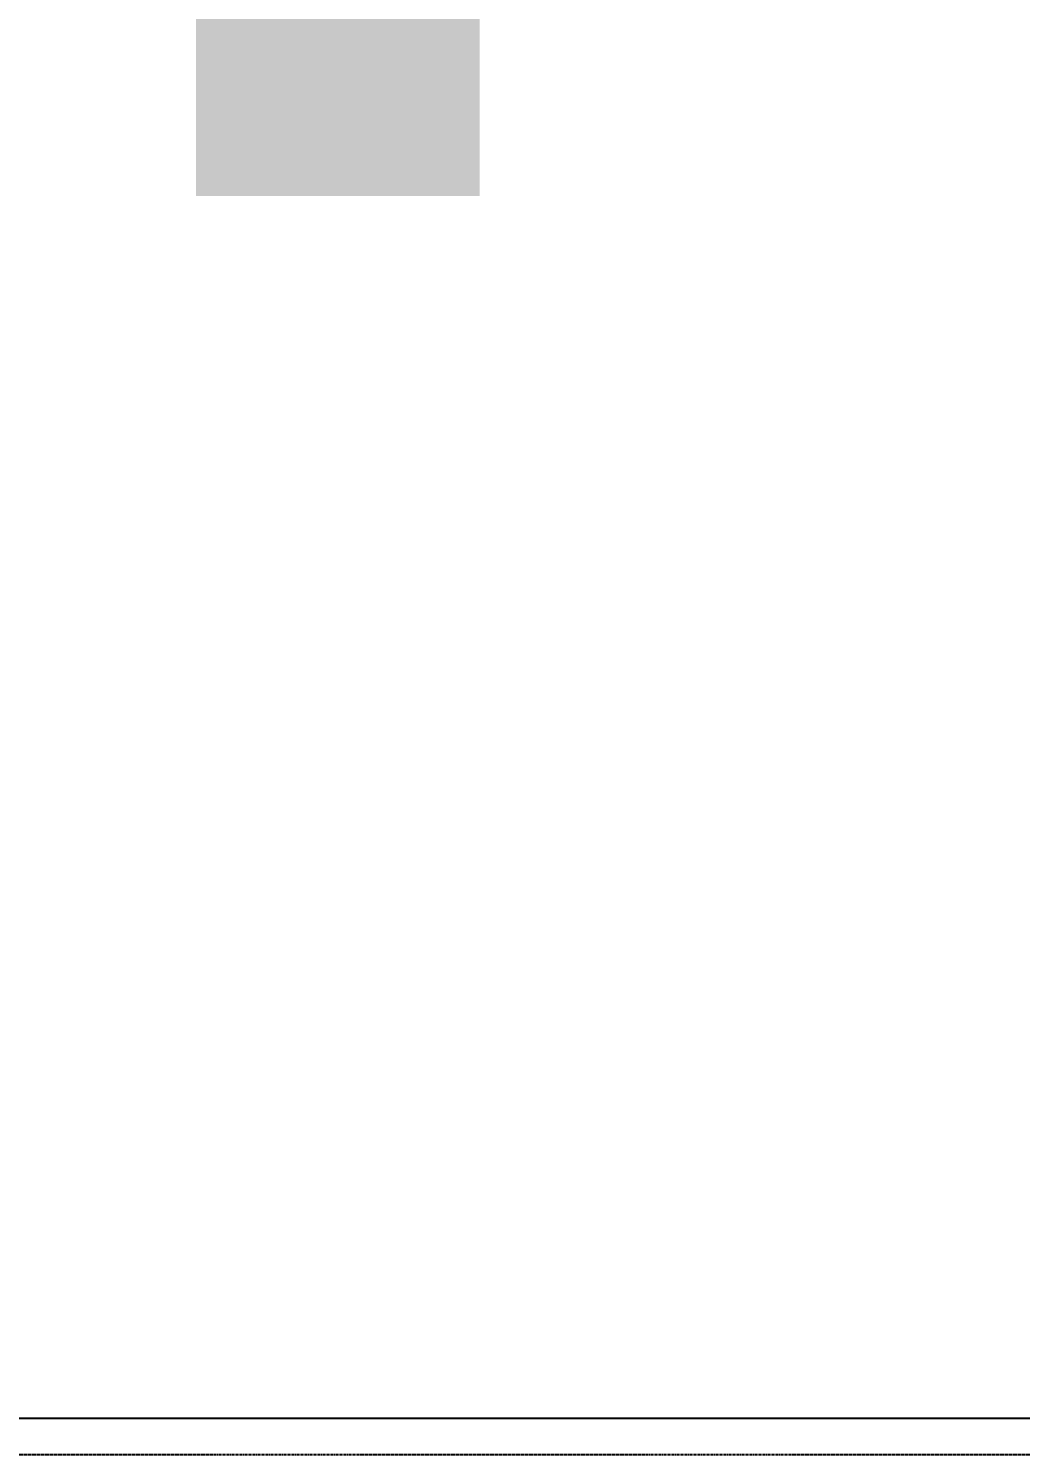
# Model space of a CAD drawing. Header units: millimetres. Extents: x -176651 to 424033, y -469666 to 486614.
# Drawn here: x 164510 to 165025, y 58510 to 59251 of the extents above; entities that cross this region are included whole.
import ezdxf

# ---------------------------------------------------------------- set-up
doc = ezdxf.new("R2010")
doc.units = ezdxf.units.MM
doc.linetypes.add('1625_East Villa$0$DASHED', pattern=[0.75, 0.5, -0.25])
for name, color, linetype in [('1625_East Villa$0$ad-Elevation 10', 8, 'Continuous'), ('1625_East Villa$0$ad-Furniture', 8, 'Continuous'), ('Site Levels$0$ad-Lvl-Plinth', 30, 'Continuous')]:
    doc.layers.add(name, color=color, linetype=linetype)
doc.layers.add('1625_East Villa$0$ad-Landscape', color=8, linetype='Continuous', lineweight=35)
doc.styles.add('Site Levels$0$Sections_The woods Site plan_Entrances$0$Standard', font='arial.ttf')

# ---------------------------------------------------------------- blocks, each defined once
blk = doc.blocks.new('1625_East Villa$0$A$C279134A6')
at = {"layer": '1625_East Villa$0$ad-Landscape', "linetype": 'Continuous'}
for p, q in [((333.14, 760.24), (359.9, 815.03)), ((313.08, 712.49), (317.12, 804.75)), ((185.45, 683.31), (169.64, 750.19))]:
    blk.add_line(p, q, dxfattribs=at)
for points in [[(431.16, 819.12), (431.03, 819.65), (430.9, 820.18), (430.78, 820.7), (430.69, 821.21), (430.61, 821.7), (430.56, 822.19), (430.53, 822.67), (430.54, 823.13), (430.59, 823.58), (430.68, 824.02), (430.83, 824.46), (431.06, 824.89), (431.36, 825.33), (431.77, 825.78), (432.28, 826.24), (432.91, 826.71), (433.68, 827.21), (434.64, 827.74), (435.84, 828.33), (437.34, 828.97), (439.19, 829.69), (441.45, 830.5), (444.18, 831.41), (447.42, 832.44)], [(431.16, 819.12), (432.34, 818.3), (433.34, 817.65), (434.21, 817.15), (434.94, 816.8), (435.58, 816.56), (436.14, 816.41), (436.64, 816.34), (437.11, 816.33), (437.56, 816.36), (438, 816.44), (438.44, 816.58), (438.88, 816.78), (439.33, 817.08), (439.79, 817.46), (440.27, 817.96), (440.77, 818.57), (441.3, 819.33), (441.87, 820.26), (442.51, 821.42), (443.23, 822.87), (444.07, 824.64), (445.03, 826.8), (446.14, 829.38), (447.42, 832.44)], [(300.11, 802.13), (299.97, 802.67), (299.85, 803.19), (299.73, 803.71), (299.63, 804.22), (299.56, 804.72), (299.51, 805.2), (299.48, 805.68), (299.49, 806.14), (299.53, 806.59), (299.63, 807.03), (299.78, 807.47), (300, 807.9), (300.31, 808.34), (300.72, 808.79), (301.23, 809.25), (301.86, 809.72), (302.63, 810.22), (303.59, 810.76), (304.79, 811.34), (306.29, 811.98), (308.14, 812.7), (310.4, 813.51), (313.12, 814.42), (316.37, 815.45)], [(300.11, 802.13), (301.29, 801.31), (302.29, 800.66), (303.15, 800.16), (303.89, 799.81), (304.53, 799.57), (305.09, 799.42), (305.59, 799.36), (306.05, 799.34), (306.5, 799.37), (306.95, 799.45), (307.39, 799.59), (307.83, 799.8), (308.28, 800.09), (308.74, 800.48), (309.22, 800.97), (309.72, 801.59), (310.24, 802.34), (310.82, 803.27), (311.45, 804.43), (312.18, 805.88), (313.01, 807.65), (313.98, 809.81), (315.09, 812.39), (316.37, 815.45)], [(361.29, 795.78), (361.16, 796.32), (361.03, 796.84), (360.91, 797.36), (360.82, 797.87), (360.74, 798.37), (360.69, 798.85), (360.66, 799.33), (360.67, 799.79), (360.72, 800.24), (360.81, 800.68), (360.96, 801.12), (361.19, 801.55), (361.49, 801.99), (361.9, 802.44), (362.41, 802.9), (363.04, 803.37), (363.81, 803.87), (364.77, 804.41), (365.97, 804.99), (367.47, 805.63), (369.32, 806.35), (371.58, 807.16), (374.31, 808.07), (377.55, 809.1)], [(361.29, 795.78), (362.47, 794.96), (363.47, 794.31), (364.33, 793.81), (365.07, 793.46), (365.71, 793.22), (366.27, 793.07), (366.77, 793.01), (367.24, 792.99), (367.69, 793.02), (368.13, 793.1), (368.57, 793.24), (369.01, 793.45), (369.46, 793.74), (369.92, 794.13), (370.4, 794.62), (370.9, 795.24), (371.43, 795.99), (372, 796.92), (372.64, 798.08), (373.36, 799.53), (374.2, 801.3), (375.16, 803.46), (376.27, 806.04), (377.55, 809.1)], [(457.88, 740.61), (458.58, 740.95), (459.27, 741.28), (459.94, 741.58), (460.62, 741.86), (461.28, 742.11), (461.94, 742.32), (462.58, 742.49), (463.22, 742.61), (463.86, 742.68), (464.49, 742.67), (465.13, 742.59), (465.8, 742.4), (466.49, 742.11), (467.22, 741.68), (468, 741.11), (468.83, 740.37), (469.74, 739.46), (470.72, 738.3), (471.81, 736.84), (473.01, 735.02), (474.35, 732.78), (475.83, 730.04), (477.48, 726.75), (479.31, 722.85)], [(326.61, 591.55), (193.35, 662.62), (145.49, 732.73)], [(254.35, 734.17), (253.55, 732.32), (252.94, 730.75), (252.51, 729.42), (252.23, 728.3), (252.08, 727.36), (252.04, 726.55), (252.09, 725.84), (252.21, 725.19), (252.38, 724.58), (252.61, 723.99), (252.92, 723.43), (253.34, 722.88), (253.87, 722.34), (254.53, 721.82), (255.35, 721.3), (256.34, 720.79), (257.52, 720.28), (258.95, 719.77), (260.68, 719.26), (262.76, 718.73), (265.26, 718.19), (268.22, 717.62), (271.71, 717.03), (275.78, 716.42)], [(254.35, 734.17), (255.04, 734.52), (255.73, 734.84), (256.41, 735.15), (257.08, 735.43), (257.75, 735.67), (258.4, 735.88), (259.05, 736.05), (259.69, 736.17), (260.32, 736.24), (260.96, 736.24), (261.6, 736.15), (262.26, 735.97), (262.95, 735.67), (263.68, 735.24), (264.46, 734.67), (265.3, 733.94), (266.2, 733.02), (267.19, 731.86), (268.28, 730.41), (269.48, 728.59), (270.81, 726.34), (272.3, 723.61), (273.95, 720.32), (275.78, 716.42)], [(457.88, 740.61), (457.08, 738.75), (456.48, 737.18), (456.04, 735.86), (455.76, 734.74), (455.61, 733.79), (455.58, 732.98), (455.62, 732.28), (455.74, 731.63), (455.91, 731.02), (456.14, 730.43), (456.46, 729.86), (456.87, 729.31), (457.4, 728.77), (458.07, 728.25), (458.89, 727.74), (459.88, 727.23), (461.06, 726.72), (462.48, 726.21), (464.21, 725.69), (466.3, 725.16), (468.79, 724.62), (471.75, 724.06), (475.24, 723.47), (479.31, 722.85)], [(316.25, 690.18), (316.11, 690.71), (315.98, 691.24), (315.87, 691.75), (315.77, 692.26), (315.69, 692.76), (315.64, 693.25), (315.62, 693.72), (315.63, 694.19), (315.67, 694.64), (315.76, 695.08), (315.92, 695.51), (316.14, 695.95), (316.45, 696.39), (316.85, 696.83), (317.36, 697.29), (317.99, 697.77), (318.77, 698.27), (319.72, 698.8), (320.92, 699.38), (322.42, 700.03), (324.28, 700.75), (326.54, 701.56), (329.26, 702.47), (332.5, 703.5)], [(316.25, 690.18), (317.42, 689.35), (318.43, 688.7), (319.29, 688.21), (320.03, 687.85), (320.66, 687.61), (321.22, 687.47), (321.72, 687.4), (322.19, 687.39), (322.64, 687.42), (323.09, 687.49), (323.53, 687.63), (323.97, 687.84), (324.42, 688.13), (324.88, 688.52), (325.36, 689.02), (325.85, 689.63), (326.38, 690.38), (326.95, 691.31), (327.59, 692.48), (328.32, 693.92), (329.15, 695.7), (330.11, 697.85), (331.22, 700.44), (332.5, 703.5)], [(194.9, 691.63), (195.59, 691.97), (196.28, 692.3), (196.96, 692.6), (197.63, 692.88), (198.3, 693.13), (198.95, 693.34), (199.6, 693.51), (200.24, 693.63), (200.87, 693.7), (201.51, 693.69), (202.15, 693.61), (202.81, 693.43), (203.5, 693.13), (204.24, 692.7), (205.01, 692.13), (205.85, 691.39), (206.75, 690.48), (207.74, 689.32), (208.83, 687.86), (210.03, 686.04), (211.36, 683.8), (212.85, 681.06), (214.5, 677.77), (216.33, 673.87)], [(244.05, 687.63), (243.91, 688.16), (243.78, 688.68), (243.67, 689.2), (243.57, 689.71), (243.49, 690.21), (243.44, 690.7), (243.42, 691.17), (243.43, 691.63), (243.47, 692.08), (243.56, 692.52), (243.72, 692.96), (243.94, 693.4), (244.25, 693.83), (244.65, 694.28), (245.16, 694.74), (245.79, 695.22), (246.56, 695.72), (247.52, 696.25), (248.72, 696.83), (250.22, 697.48), (252.07, 698.2), (254.33, 699), (257.06, 699.92), (260.3, 700.95)], [(244.05, 687.63), (245.22, 686.8), (246.23, 686.15), (247.09, 685.66), (247.83, 685.3), (248.46, 685.06), (249.02, 684.92), (249.52, 684.85), (249.99, 684.84), (250.44, 684.87), (250.88, 684.94), (251.32, 685.08), (251.77, 685.29), (252.22, 685.58), (252.68, 685.97), (253.15, 686.46), (253.65, 687.08), (254.18, 687.83), (254.75, 688.76), (255.39, 689.93), (256.12, 691.37), (256.95, 693.15), (257.91, 695.3), (259.02, 697.88), (260.3, 700.95)], [(403.22, 695.44), (402.42, 693.59), (401.81, 692.02), (401.38, 690.69), (401.1, 689.57), (400.95, 688.63), (400.91, 687.82), (400.96, 687.11), (401.08, 686.46), (401.25, 685.85), (401.48, 685.26), (401.8, 684.69), (402.21, 684.14), (402.74, 683.61), (403.41, 683.09), (404.23, 682.57), (405.21, 682.06), (406.4, 681.55), (407.82, 681.04), (409.55, 680.53), (411.63, 680), (414.13, 679.45), (417.09, 678.89), (420.58, 678.3), (424.65, 677.69)], [(403.22, 695.44), (403.92, 695.78), (404.6, 696.11), (405.28, 696.42), (405.95, 696.7), (406.62, 696.94), (407.27, 697.15), (407.92, 697.32), (408.56, 697.44), (409.19, 697.51), (409.83, 697.51), (410.47, 697.42), (411.13, 697.24), (411.83, 696.94), (412.56, 696.51), (413.34, 695.94), (414.17, 695.21), (415.08, 694.29), (416.06, 693.13), (417.15, 691.68), (418.35, 689.86), (419.69, 687.61), (421.17, 684.87), (422.82, 681.59), (424.65, 677.69)], [(194.9, 691.63), (194.1, 689.78), (193.49, 688.2), (193.06, 686.88), (192.78, 685.76), (192.63, 684.82), (192.59, 684.01), (192.64, 683.3), (192.76, 682.65), (192.93, 682.04), (193.16, 681.45), (193.47, 680.88), (193.89, 680.33), (194.42, 679.8), (195.08, 679.27), (195.9, 678.76), (196.89, 678.25), (198.07, 677.74), (199.5, 677.23), (201.23, 676.71), (203.31, 676.18), (205.81, 675.64), (208.77, 675.08), (212.26, 674.49), (216.33, 673.87)], [(148.92, 659.8), (148.78, 660.34), (148.65, 660.86), (148.54, 661.38), (148.44, 661.89), (148.36, 662.39), (148.31, 662.87), (148.29, 663.35), (148.3, 663.81), (148.34, 664.26), (148.44, 664.7), (148.59, 665.14), (148.81, 665.57), (149.12, 666.01), (149.52, 666.46), (150.03, 666.92), (150.67, 667.39), (151.44, 667.89), (152.39, 668.43), (153.6, 669.01), (155.09, 669.65), (156.95, 670.37), (159.21, 671.18), (161.93, 672.09), (165.17, 673.12)], [(148.92, 659.8), (150.09, 658.98), (151.1, 658.33), (151.96, 657.83), (152.7, 657.48), (153.34, 657.24), (153.89, 657.09), (154.39, 657.03), (154.86, 657.01), (155.31, 657.04), (155.76, 657.12), (156.2, 657.26), (156.64, 657.47), (157.09, 657.76), (157.55, 658.15), (158.03, 658.64), (158.52, 659.26), (159.05, 660.01), (159.62, 660.94), (160.26, 662.1), (160.99, 663.55), (161.82, 665.32), (162.78, 667.48), (163.89, 670.06), (165.17, 673.12)], [(358.2, 591.72), (320.98, 610.4), (291.74, 627.48), (269.52, 642.02), (253.38, 653.1), (242.35, 659.78), (235.49, 661.13), (231.84, 656.23), (230.45, 644.14)], [(203.37, 637.08), (202.56, 635.22), (201.96, 633.65), (201.52, 632.33), (201.24, 631.21), (201.09, 630.26), (201.06, 629.45), (201.11, 628.74), (201.22, 628.1), (201.39, 627.49), (201.62, 626.9), (201.94, 626.33), (202.35, 625.78), (202.88, 625.24), (203.55, 624.72), (204.37, 624.21), (205.36, 623.7), (206.54, 623.19), (207.97, 622.68), (209.69, 622.16), (211.78, 621.63), (214.27, 621.09), (217.24, 620.53), (220.72, 619.94), (224.79, 619.32)], [(203.37, 637.08), (204.06, 637.42), (204.75, 637.75), (205.43, 638.05), (206.1, 638.33), (206.76, 638.58), (207.42, 638.79), (208.07, 638.96), (208.7, 639.08), (209.34, 639.14), (209.97, 639.14), (210.61, 639.06), (211.28, 638.87), (211.97, 638.58), (212.7, 638.15), (213.48, 637.57), (214.31, 636.84), (215.22, 635.92), (216.21, 634.77), (217.29, 633.31), (218.49, 631.49), (219.83, 629.25), (221.31, 626.51), (222.96, 623.22), (224.79, 619.32)], [(54.09, 598.45), (54.04, 598.93), (54.01, 599.41), (54.02, 599.87), (54.07, 600.32), (54.16, 600.76), (54.31, 601.2), (54.54, 601.63), (54.84, 602.07), (55.25, 602.52), (55.76, 602.98), (56.39, 603.46), (57.16, 603.95), (58.12, 604.49), (59.32, 605.07), (60.82, 605.71), (62.67, 606.43), (64.93, 607.24), (67.65, 608.16), (70.9, 609.19)], [(65.99, 598.17), (66.71, 599.61), (67.55, 601.38), (68.51, 603.54), (69.62, 606.12), (70.9, 609.19)]]:
    blk.add_lwpolyline(points, dxfattribs=at)
for centre, radius, start, end in [((389.86, 679.23), 155.43, 120.80412, 186.68563), ((-673.29, 960.82), 1020.98, 340.94432, 351.65172), ((99.95, 772.98), 295.58, 344.65268, 7.94044), ((346.5, 833.1), 89.05, 306.61054, 345.04548), ((695.56, 561.69), 338.69, 133.19447, 174.91323), ((374.9, 895.99), 147.38, 288.81653, 320.50333), ((141.27, 1090.56), 464.83, 301.6227, 321.10353), ((172.14, 733.76), 67.87, 351.75756, 43.68018), ((128.18, 673.55), 110.38, 14.28758, 54.1159), ((83.37, 661.19), 59.23, 335.04444, 51.65457), ((124.46, 703.8), 34.97, 211.19428, 298.93238), ((142.19, 757.99), 124.35, 233.68534, 301.3784), ((67.02, 731.09), 139.86, 257.08107, 317.74147), ((68.37, 670.99), 50.42, 248.55305, 320.17001)]:
    blk.add_arc(centre, radius, start, end, dxfattribs=at)
blk = doc.blocks.new('1625_East Villa$0$zw$DAD3')
at = {"transparency": 33554610}
h = blk.add_hatch(dxfattribs=at)
h.set_pattern_fill('DOTS', color=35, scale=20, angle=360)
h.set_pattern_definition([(360, (-800139.518, 271344.397), (15.875, 31.75), [0, -31.75])])
h.paths.add_polyline_path([(450, -2530), (2915, -2530), (2915, -450), (450, -450)])
at = {"layer": '1625_East Villa$0$ad-Elevation 10', "linetype": '1625_East Villa$0$DASHED'}
blk.add_lwpolyline([(0, -2980), (3365, -2980), (3365, 0), (0, 0)], close=True, dxfattribs=at)
at = {"layer": '1625_East Villa$0$ad-Elevation 10'}
blk.add_lwpolyline([(450, -2530), (2915, -2530), (2915, -450), (450, -450)], close=True, dxfattribs=at)
at = {"layer": '1625_East Villa$0$ad-Landscape', "xscale": -0.7689692653037794, "yscale": 0.7689692653037794, "zscale": 0.7689692653037794, "rotation": 180}
blk.add_blockref('1625_East Villa$0$A$C279134A6', (1775.58, -1779.13), dxfattribs=at)
blk = doc.blocks.new('1625_East Villa$0$zw$D46D')
at = {"layer": '1625_East Villa$0$ad-Furniture'}
blk.add_blockref('1625_East Villa$0$zw$DAD3', (3610, 8185), dxfattribs=at)
blk = doc.blocks.new('1625_East Villa')
at = {"layer": '1625_East Villa$0$ad-Furniture'}
blk.add_blockref('1625_East Villa$0$zw$D46D', (0, 0), dxfattribs=at)
blk = doc.blocks.new("All Plot's Villa Plans")
at = {"ltscale": 5}
blk.add_blockref('1625_East Villa', (159262.93, 53304.9), dxfattribs=at)
blk = doc.blocks.new('Site Levels$0$zw$63CD')
at = {"layer": 'Site Levels$0$ad-Lvl-Plinth', "insert": (172676.83, -39629.03), "char_height": 1269.9849, "width": 5416.267, "attachment_point": 5, "style": 'Site Levels$0$Sections_The woods Site plan_Entrances$0$Standard', "bg_fill": 19, "box_fill_scale": 1.5, "bg_fill_color": 257, "bg_fill_transparency": 0}
blk.add_mtext('\\pxt4;497.54', dxfattribs=at)
blk = doc.blocks.new('Site Levels')
at = {"layer": 'Site Levels$0$ad-Lvl-Plinth', "ltscale": 5}
blk.add_blockref('Site Levels$0$zw$63CD', (-5982.94, 99418.55), dxfattribs=at)

msp = doc.modelspace()

# ---------------------------------------------------------------- block references
at = {"ltscale": 5}
msp.add_blockref("All Plot's Villa Plans", (0, 0), dxfattribs=at)

# ---------------------------------------------------------------- next in the draw order: block references
msp.add_blockref('Site Levels', (0, 0), dxfattribs=at)

doc.saveas('drawing.dxf')
